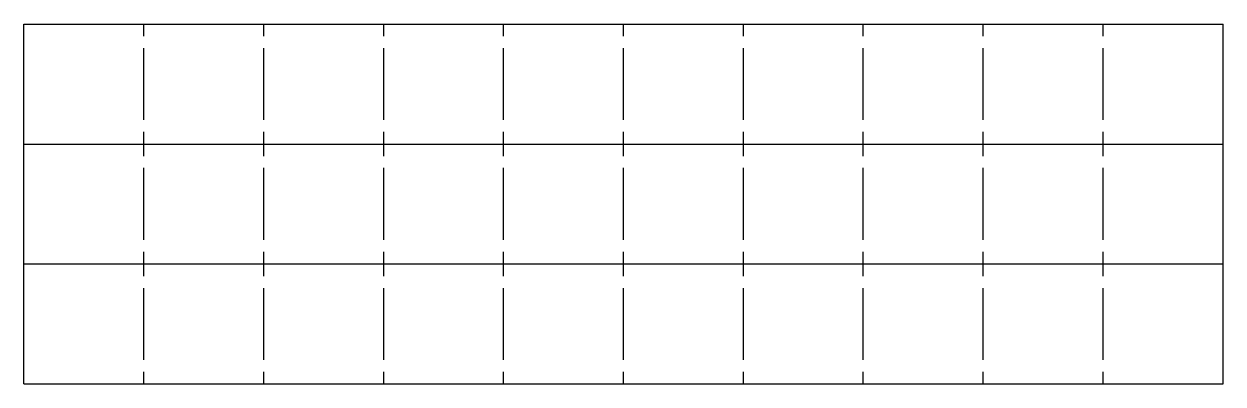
# Model space of a CAD drawing. Header units: inches. Extents: x 0 to 5, y 0 to 1.5.
import ezdxf

# ---------------------------------------------------------------- set-up
doc = ezdxf.new("R2010")
doc.units = ezdxf.units.IN
doc.header["$MEASUREMENT"] = 0
doc.layers.get('0').update_dxf_attribs({"lineweight": 25, "true_color": 0xffffff})

msp = doc.modelspace()

# ---------------------------------------------------------------- linework, layer by layer
for p, q in [((0, 1.5), (5, 1.5)), ((0, 0), (0, 1.5)), ((0.5, 1.45), (0.5, 1.5)), ((1, 1.45), (1, 1.5)), ((1.5, 1.45), (1.5, 1.5)), ((2, 1.45), (2, 1.5)), ((2.5, 1.45), (2.5, 1.5)), ((3, 1.45), (3, 1.5)), ((3.5, 1.45), (3.5, 1.5)), ((4, 1.45), (4, 1.5)), ((4.5, 1.45), (4.5, 1.5)), ((5, 0), (5, 1.5)), ((0.5, 1.1), (0.5, 1.4)), ((1, 1.1), (1, 1.4)), ((1.5, 1.1), (1.5, 1.4)), ((2, 1.1), (2, 1.4)), ((2.5, 1.1), (2.5, 1.4)), ((3, 1.1), (3, 1.4)), ((3.5, 1.1), (3.5, 1.4)), ((4, 1.1), (4, 1.4)), ((4.5, 1.1), (4.5, 1.4)), ((0.5, 1), (0.5, 1.05)), ((1, 1), (1, 1.05)), ((1.5, 1), (1.5, 1.05)), ((2, 1), (2, 1.05)), ((2.5, 1), (2.5, 1.05)), ((3, 1), (3, 1.05)), ((3.5, 1), (3.5, 1.05)), ((4, 1), (4, 1.05)), ((4.5, 1), (4.5, 1.05)), ((0, 1), (5, 1)), ((0.5, 0.95), (0.5, 1)), ((1, 0.95), (1, 1)), ((1.5, 0.95), (1.5, 1)), ((2, 0.95), (2, 1)), ((2.5, 0.95), (2.5, 1)), ((3, 0.95), (3, 1)), ((3.5, 0.95), (3.5, 1)), ((4, 0.95), (4, 1)), ((4.5, 0.95), (4.5, 1)), ((0.5, 0.6), (0.5, 0.9)), ((1, 0.6), (1, 0.9)), ((1.5, 0.6), (1.5, 0.9)), ((2, 0.6), (2, 0.9)), ((2.5, 0.6), (2.5, 0.9)), ((3, 0.6), (3, 0.9)), ((3.5, 0.6), (3.5, 0.9)), ((4, 0.6), (4, 0.9)), ((4.5, 0.6), (4.5, 0.9)), ((0.5, 0.5), (0.5, 0.55)), ((1, 0.5), (1, 0.55)), ((1.5, 0.5), (1.5, 0.55)), ((2, 0.5), (2, 0.55)), ((2.5, 0.5), (2.5, 0.55)), ((3, 0.5), (3, 0.55)), ((3.5, 0.5), (3.5, 0.55)), ((4, 0.5), (4, 0.55)), ((4.5, 0.5), (4.5, 0.55)), ((0, 0.5), (5, 0.5)), ((0.5, 0.45), (0.5, 0.5)), ((1, 0.45), (1, 0.5)), ((1.5, 0.45), (1.5, 0.5)), ((2, 0.45), (2, 0.5)), ((2.5, 0.45), (2.5, 0.5)), ((3, 0.45), (3, 0.5)), ((3.5, 0.45), (3.5, 0.5)), ((4, 0.45), (4, 0.5)), ((4.5, 0.45), (4.5, 0.5)), ((0.5, 0.1), (0.5, 0.4)), ((1, 0.1), (1, 0.4)), ((1.5, 0.1), (1.5, 0.4)), ((2, 0.1), (2, 0.4)), ((2.5, 0.1), (2.5, 0.4)), ((3, 0.1), (3, 0.4)), ((3.5, 0.1), (3.5, 0.4)), ((4, 0.1), (4, 0.4)), ((4.5, 0.1), (4.5, 0.4)), ((0.5, 0), (0.5, 0.05)), ((1, 0), (1, 0.05)), ((1.5, 0), (1.5, 0.05)), ((2, 0), (2, 0.05)), ((2.5, 0), (2.5, 0.05)), ((3, 0), (3, 0.05)), ((3.5, 0), (3.5, 0.05)), ((4, 0), (4, 0.05)), ((4.5, 0), (4.5, 0.05)), ((0, 0), (5, 0))]:
    msp.add_line(p, q)

doc.saveas('drawing.dxf')
